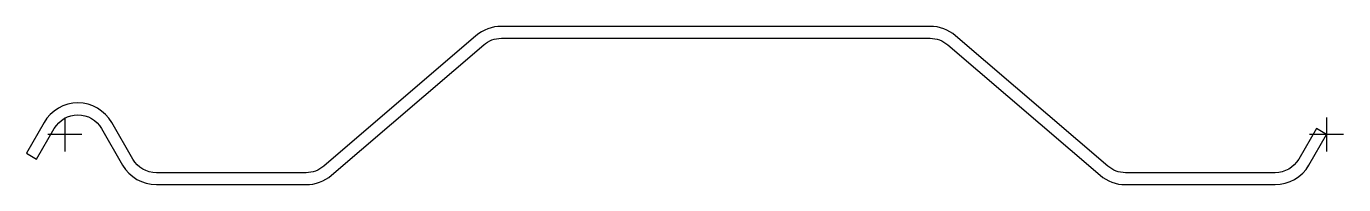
# Model space of a CAD drawing. Header units: millimetres. Extents: x -23 to 752, y -30 to 64.
import ezdxf

# ---------------------------------------------------------------- set-up
doc = ezdxf.new("R2010")
doc.units = ezdxf.units.MM
doc.header["$LTSCALE"] = 0.2

msp = doc.modelspace()

# ---------------------------------------------------------------- linework, layer by layer
at = {"flags": 128}
msp.add_lwpolyline([(256.71, 56.5), (508.82, 56.5, -0.178879), (519.23, 52.65), (608.73, -23.97, 0.178879), (623.69, -29.5), (711.69, -29.5, 0.267949), (731.61, -18), (742, 0), (735.94, 3.5), (725.55, -14.5, -0.267949), (711.69, -22.5), (623.69, -22.5, -0.178879), (613.28, -18.65), (523.78, 57.97, 0.178879), (508.82, 63.5), (256.71, 63.5, 0.178879), (241.75, 57.97), (152.25, -18.65, -0.178879), (141.84, -22.5), (53.84, -22.5, -0.267949), (39.99, -14.5), (27.57, 7, 0.57735), (-12.26, 7), (-22.66, -11), (-16.59, -14.5), (-6.2, 3.5, -0.57735), (21.51, 3.5), (33.93, -18, 0.267949), (53.84, -29.5), (141.84, -29.5, 0.178879), (156.8, -23.97), (246.31, 52.65, -0.178879)], format="xyb", close=True, dxfattribs=at)
at = {"layer": 'DEFPOINTS'}
for p, q in [((0, 10), (0, -10)), ((742, 10), (742, -10)), ((10, 0), (-10, 0)), ((752, 0), (732, 0))]:
    msp.add_line(p, q, dxfattribs=at)

doc.saveas('drawing.dxf')
